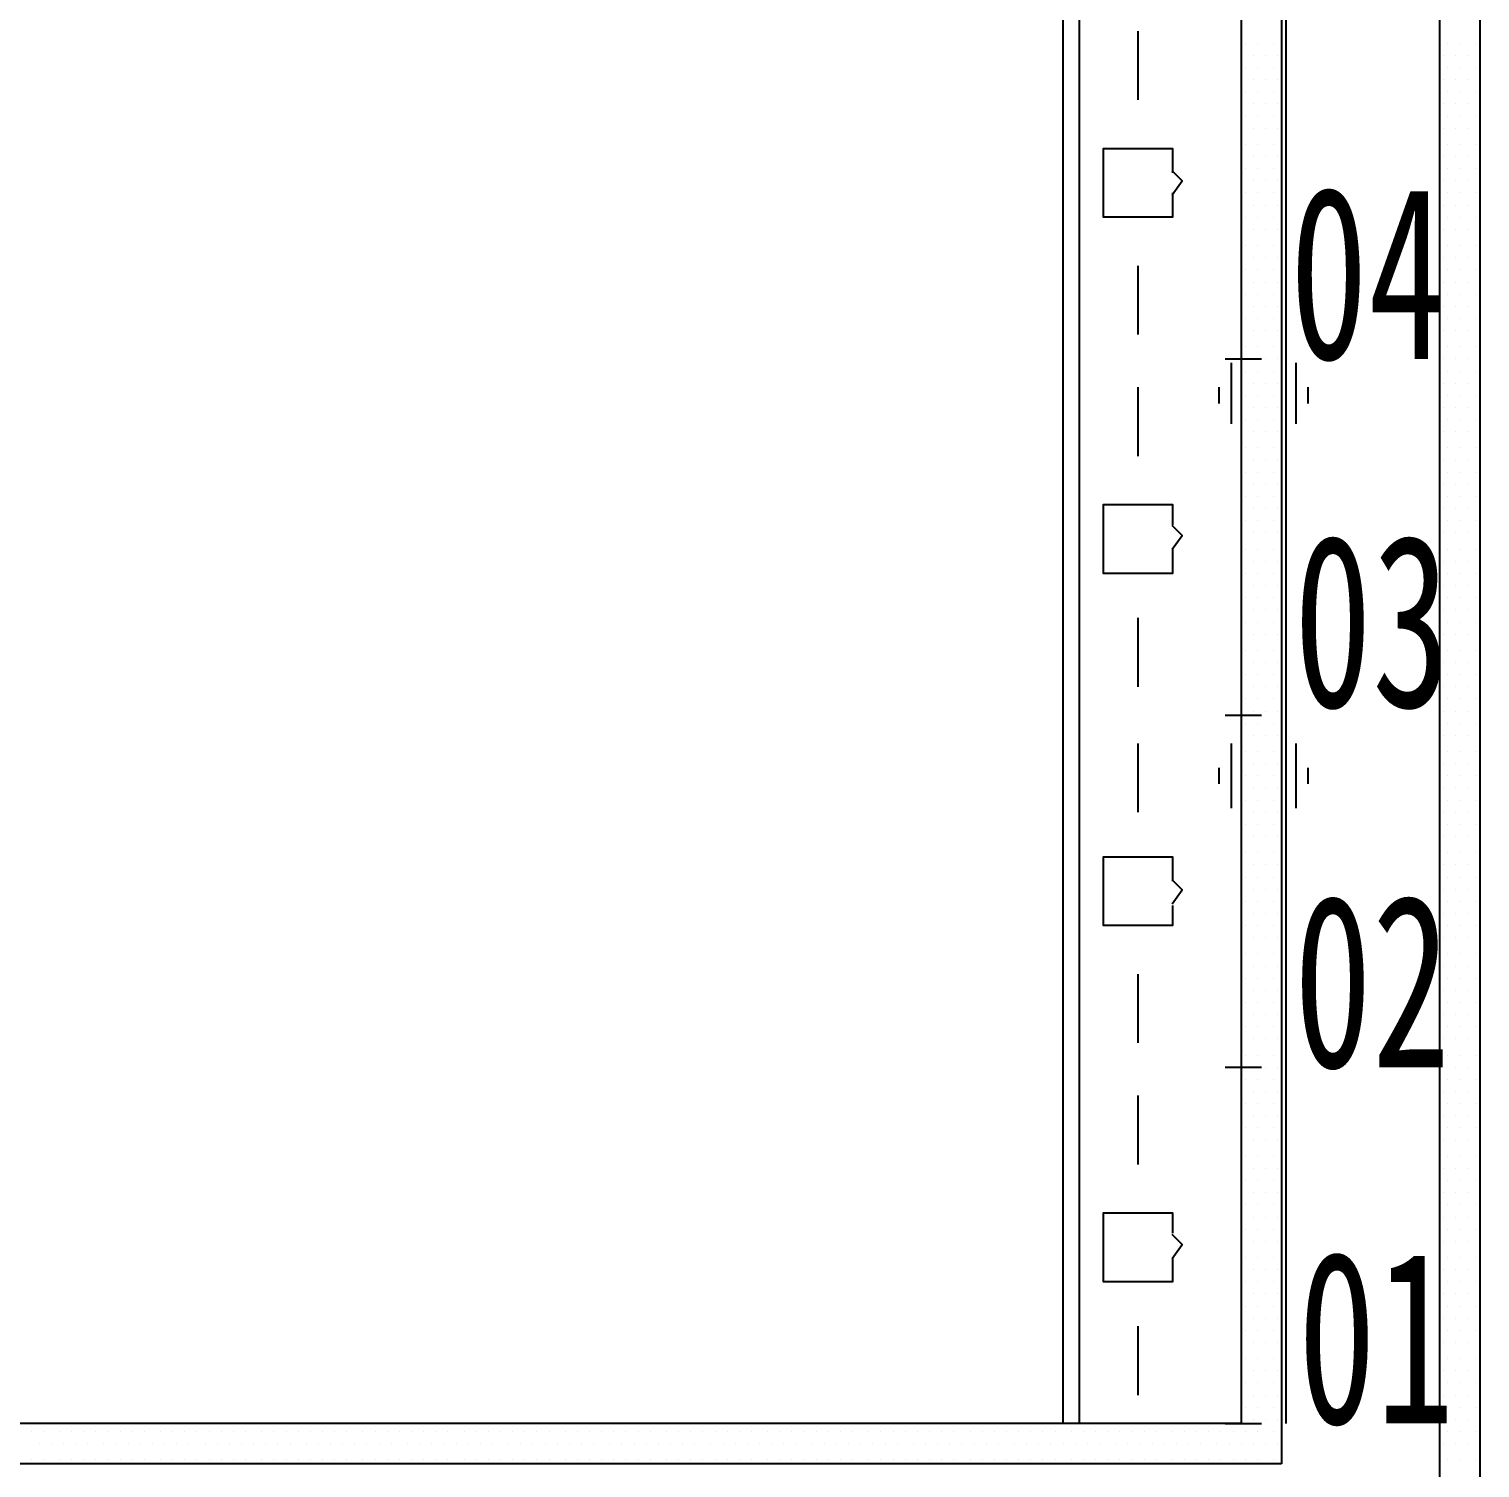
# Model space of a CAD drawing. Header units: metres. Extents: x 17 to 1264, y 17 to 859.
# Drawn here: x 422.3 to 473.9, y 124.1 to 175.3 of the extents above; entities that cross this region are included whole.
import ezdxf

# ---------------------------------------------------------------- set-up
doc = ezdxf.new("R2010")
doc.units = ezdxf.units.M
for name, color, linetype in [('LINES', 7, 'Continuous'), ('POLYLINES', 4, 'Continuous'), ('RECTS', 7, 'Continuous'), ('TEXTS', 3, 'Continuous')]:
    doc.layers.add(name, color=color, linetype=linetype)

msp = doc.modelspace()

# ---------------------------------------------------------------- linework, layer by layer
at = {"layer": 'LINES'}
for p, q in [((459.066, 125.712), (459.066, 721.008)), ((461.73, 175.248), (461.73, 172.8)), ((465.546, 174.816), (465.546, 174.816)), ((465.978, 174.816), (465.978, 174.816)), ((466.554, 174.816), (466.554, 174.816)), ((472.746, 174.816), (472.746, 174.816)), ((473.178, 174.816), (473.178, 174.816)), ((473.754, 174.816), (473.754, 174.816)), ((465.834, 174.384), (465.834, 174.384)), ((466.266, 174.384), (466.266, 174.384)), ((466.698, 174.384), (466.698, 174.384)), ((472.602, 174.384), (472.602, 174.384)), ((473.034, 174.384), (473.034, 174.384)), ((473.466, 174.384), (473.466, 174.384)), ((465.546, 173.952), (465.546, 173.952)), ((465.834, 173.52), (465.834, 173.52)), ((465.978, 173.952), (465.978, 173.952)), ((466.266, 173.52), (466.266, 173.52)), ((466.554, 173.952), (466.554, 173.952)), ((466.698, 173.52), (466.698, 173.52)), ((472.602, 173.52), (472.602, 173.52)), ((472.746, 173.952), (472.746, 173.952)), ((473.034, 173.52), (473.034, 173.52)), ((473.178, 173.952), (473.178, 173.952)), ((473.466, 173.52), (473.466, 173.52)), ((473.754, 173.952), (473.754, 173.952)), ((465.546, 173.088), (465.546, 173.088)), ((465.978, 173.088), (465.978, 173.088)), ((466.554, 173.088), (466.554, 173.088)), ((472.746, 173.088), (472.746, 173.088)), ((473.178, 173.088), (473.178, 173.088)), ((473.754, 173.088), (473.754, 173.088)), ((465.834, 172.656), (465.834, 172.656)), ((466.266, 172.656), (466.266, 172.656)), ((466.698, 172.656), (466.698, 172.656)), ((472.602, 172.656), (472.602, 172.656)), ((473.034, 172.656), (473.034, 172.656)), ((473.466, 172.656), (473.466, 172.656)), ((465.546, 172.224), (465.546, 172.224)), ((465.978, 172.224), (465.978, 172.224)), ((466.554, 172.224), (466.554, 172.224)), ((472.746, 172.224), (472.746, 172.224)), ((473.178, 172.224), (473.178, 172.224)), ((473.754, 172.224), (473.754, 172.224)), ((465.834, 171.792), (465.834, 171.792)), ((466.266, 171.792), (466.266, 171.792)), ((466.698, 171.792), (466.698, 171.792)), ((472.602, 171.792), (472.602, 171.792)), ((473.034, 171.792), (473.034, 171.792)), ((473.466, 171.792), (473.466, 171.792)), ((465.546, 171.216), (465.546, 171.216)), ((465.978, 171.216), (465.978, 171.216)), ((466.554, 171.216), (466.554, 171.216)), ((472.746, 171.216), (472.746, 171.216)), ((473.178, 171.216), (473.178, 171.216)), ((473.754, 171.216), (473.754, 171.216)), ((465.834, 170.784), (465.834, 170.784)), ((466.266, 170.784), (466.266, 170.784)), ((466.698, 170.784), (466.698, 170.784)), ((472.602, 170.784), (472.602, 170.784)), ((473.034, 170.784), (473.034, 170.784)), ((473.466, 170.784), (473.466, 170.784)), ((465.546, 170.352), (465.546, 170.352)), ((465.834, 169.92), (465.834, 169.92)), ((465.978, 170.352), (465.978, 170.352)), ((466.266, 169.92), (466.266, 169.92)), ((466.554, 170.352), (466.554, 170.352)), ((466.698, 169.92), (466.698, 169.92)), ((472.602, 169.92), (472.602, 169.92)), ((472.746, 170.352), (472.746, 170.352)), ((473.034, 169.92), (473.034, 169.92)), ((473.178, 170.352), (473.178, 170.352)), ((473.466, 169.92), (473.466, 169.92)), ((473.754, 170.352), (473.754, 170.352)), ((465.546, 169.488), (465.546, 169.488)), ((465.978, 169.488), (465.978, 169.488)), ((466.554, 169.488), (466.554, 169.488)), ((472.746, 169.488), (472.746, 169.488)), ((473.178, 169.488), (473.178, 169.488)), ((473.754, 169.488), (473.754, 169.488)), ((465.834, 169.056), (465.834, 169.056)), ((466.266, 169.056), (466.266, 169.056)), ((466.698, 169.056), (466.698, 169.056)), ((472.602, 169.056), (472.602, 169.056)), ((473.034, 169.056), (473.034, 169.056)), ((473.466, 169.056), (473.466, 169.056)), ((465.546, 168.624), (465.546, 168.624)), ((465.978, 168.624), (465.978, 168.624)), ((466.554, 168.624), (466.554, 168.624)), ((472.746, 168.624), (472.746, 168.624)), ((473.178, 168.624), (473.178, 168.624)), ((473.754, 168.624), (473.754, 168.624)), ((465.834, 168.192), (465.834, 168.192)), ((466.266, 168.192), (466.266, 168.192)), ((466.698, 168.192), (466.698, 168.192)), ((472.602, 168.192), (472.602, 168.192)), ((473.034, 168.192), (473.034, 168.192)), ((473.466, 168.192), (473.466, 168.192)), ((465.546, 167.616), (465.546, 167.616)), ((465.978, 167.616), (465.978, 167.616)), ((466.554, 167.616), (466.554, 167.616)), ((472.746, 167.616), (472.746, 167.616)), ((473.178, 167.616), (473.178, 167.616)), ((473.754, 167.616), (473.754, 167.616)), ((461.73, 166.896), (461.73, 164.448)), ((465.546, 166.752), (465.546, 166.752)), ((465.834, 167.184), (465.834, 167.184)), ((465.978, 166.752), (465.978, 166.752)), ((466.266, 167.184), (466.266, 167.184)), ((466.554, 166.752), (466.554, 166.752)), ((466.698, 167.184), (466.698, 167.184)), ((472.602, 167.184), (472.602, 167.184)), ((472.746, 166.752), (472.746, 166.752)), ((473.034, 167.184), (473.034, 167.184)), ((473.178, 166.752), (473.178, 166.752)), ((473.466, 167.184), (473.466, 167.184)), ((473.754, 166.752), (473.754, 166.752)), ((465.834, 166.32), (465.834, 166.32)), ((466.266, 166.32), (466.266, 166.32)), ((466.698, 166.32), (466.698, 166.32)), ((472.602, 166.32), (472.602, 166.32)), ((473.034, 166.32), (473.034, 166.32)), ((473.466, 166.32), (473.466, 166.32)), ((465.546, 165.888), (465.546, 165.888)), ((465.978, 165.888), (465.978, 165.888)), ((466.554, 165.888), (466.554, 165.888)), ((472.746, 165.888), (472.746, 165.888)), ((473.178, 165.888), (473.178, 165.888)), ((473.754, 165.888), (473.754, 165.888)), ((465.834, 165.456), (465.834, 165.456)), ((466.266, 165.456), (466.266, 165.456)), ((466.698, 165.456), (466.698, 165.456)), ((472.602, 165.456), (472.602, 165.456)), ((473.034, 165.456), (473.034, 165.456)), ((473.466, 165.456), (473.466, 165.456)), ((465.546, 165.024), (465.546, 165.024)), ((465.978, 165.024), (465.978, 165.024)), ((466.554, 165.024), (466.554, 165.024)), ((472.746, 165.024), (472.746, 165.024)), ((473.178, 165.024), (473.178, 165.024)), ((473.754, 165.024), (473.754, 165.024)), ((465.834, 164.592), (465.834, 164.592)), ((466.266, 164.592), (466.266, 164.592)), ((466.698, 164.592), (466.698, 164.592)), ((472.602, 164.592), (472.602, 164.592)), ((473.034, 164.592), (473.034, 164.592)), ((473.466, 164.592), (473.466, 164.592)), ((465.546, 164.016), (465.546, 164.016)), ((465.978, 164.016), (465.978, 164.016)), ((466.554, 164.016), (466.554, 164.016)), ((472.746, 164.016), (472.746, 164.016)), ((473.178, 164.016), (473.178, 164.016)), ((473.754, 164.016), (473.754, 164.016)), ((464.826, 163.584), (466.122, 163.584)), ((464.826, 163.584), (466.122, 163.584)), ((464.826, 163.584), (466.122, 163.584)), ((464.826, 163.584), (466.122, 163.584)), ((465.042, 163.44), (465.042, 161.28)), ((465.546, 163.152), (465.546, 163.152)), ((465.834, 163.584), (465.834, 163.584)), ((465.978, 163.152), (465.978, 163.152)), ((466.266, 163.584), (466.266, 163.584)), ((466.554, 163.152), (466.554, 163.152)), ((466.698, 163.584), (466.698, 163.584)), ((467.346, 163.44), (467.346, 161.28)), ((472.602, 163.584), (472.602, 163.584)), ((472.746, 163.152), (472.746, 163.152)), ((473.034, 163.584), (473.034, 163.584)), ((473.178, 163.152), (473.178, 163.152)), ((473.466, 163.584), (473.466, 163.584)), ((473.754, 163.152), (473.754, 163.152)), ((465.834, 162.72), (465.834, 162.72)), ((466.266, 162.72), (466.266, 162.72)), ((466.698, 162.72), (466.698, 162.72)), ((472.602, 162.72), (472.602, 162.72)), ((473.034, 162.72), (473.034, 162.72)), ((473.466, 162.72), (473.466, 162.72)), ((461.73, 162.576), (461.73, 160.128)), ((464.61, 162.576), (464.61, 162)), ((465.546, 162.288), (465.546, 162.288)), ((465.978, 162.288), (465.978, 162.288)), ((466.554, 162.288), (466.554, 162.288)), ((467.778, 162.576), (467.778, 162)), ((472.746, 162.288), (472.746, 162.288)), ((473.178, 162.288), (473.178, 162.288)), ((473.754, 162.288), (473.754, 162.288)), ((465.834, 161.856), (465.834, 161.856)), ((466.266, 161.856), (466.266, 161.856)), ((466.698, 161.856), (466.698, 161.856)), ((472.602, 161.856), (472.602, 161.856)), ((473.034, 161.856), (473.034, 161.856)), ((473.466, 161.856), (473.466, 161.856)), ((465.546, 161.424), (465.546, 161.424)), ((465.978, 161.424), (465.978, 161.424)), ((466.554, 161.424), (466.554, 161.424)), ((472.746, 161.424), (472.746, 161.424)), ((473.178, 161.424), (473.178, 161.424)), ((473.754, 161.424), (473.754, 161.424)), ((465.834, 160.992), (465.834, 160.992)), ((466.266, 160.992), (466.266, 160.992)), ((466.698, 160.992), (466.698, 160.992)), ((472.602, 160.992), (472.602, 160.992)), ((473.034, 160.992), (473.034, 160.992)), ((473.466, 160.992), (473.466, 160.992)), ((465.546, 160.416), (465.546, 160.416)), ((465.978, 160.416), (465.978, 160.416)), ((466.554, 160.416), (466.554, 160.416)), ((472.746, 160.416), (472.746, 160.416)), ((473.178, 160.416), (473.178, 160.416)), ((473.754, 160.416), (473.754, 160.416)), ((465.546, 159.552), (465.546, 159.552)), ((465.834, 159.984), (465.834, 159.984)), ((465.978, 159.552), (465.978, 159.552)), ((466.266, 159.984), (466.266, 159.984)), ((466.554, 159.552), (466.554, 159.552)), ((466.698, 159.984), (466.698, 159.984)), ((472.602, 159.984), (472.602, 159.984)), ((472.746, 159.552), (472.746, 159.552)), ((473.034, 159.984), (473.034, 159.984)), ((473.178, 159.552), (473.178, 159.552)), ((473.466, 159.984), (473.466, 159.984)), ((473.754, 159.552), (473.754, 159.552)), ((465.834, 159.12), (465.834, 159.12)), ((466.266, 159.12), (466.266, 159.12)), ((466.698, 159.12), (466.698, 159.12)), ((472.602, 159.12), (472.602, 159.12)), ((473.034, 159.12), (473.034, 159.12)), ((473.466, 159.12), (473.466, 159.12)), ((465.546, 158.688), (465.546, 158.688)), ((465.978, 158.688), (465.978, 158.688)), ((466.554, 158.688), (466.554, 158.688)), ((472.746, 158.688), (472.746, 158.688)), ((473.178, 158.688), (473.178, 158.688)), ((473.754, 158.688), (473.754, 158.688)), ((465.834, 158.256), (465.834, 158.256)), ((466.266, 158.256), (466.266, 158.256)), ((466.698, 158.256), (466.698, 158.256)), ((472.602, 158.256), (472.602, 158.256)), ((473.034, 158.256), (473.034, 158.256)), ((473.466, 158.256), (473.466, 158.256)), ((465.546, 157.824), (465.546, 157.824)), ((465.978, 157.824), (465.978, 157.824)), ((466.554, 157.824), (466.554, 157.824)), ((472.746, 157.824), (472.746, 157.824)), ((473.178, 157.824), (473.178, 157.824)), ((473.754, 157.824), (473.754, 157.824)), ((465.834, 157.392), (465.834, 157.392)), ((466.266, 157.392), (466.266, 157.392)), ((466.698, 157.392), (466.698, 157.392)), ((472.602, 157.392), (472.602, 157.392)), ((473.034, 157.392), (473.034, 157.392)), ((473.466, 157.392), (473.466, 157.392)), ((465.546, 156.816), (465.546, 156.816)), ((465.978, 156.816), (465.978, 156.816)), ((466.554, 156.816), (466.554, 156.816)), ((472.746, 156.816), (472.746, 156.816)), ((473.178, 156.816), (473.178, 156.816)), ((473.754, 156.816), (473.754, 156.816)), ((465.546, 155.952), (465.546, 155.952)), ((465.834, 156.384), (465.834, 156.384)), ((465.978, 155.952), (465.978, 155.952)), ((466.266, 156.384), (466.266, 156.384)), ((466.554, 155.952), (466.554, 155.952)), ((466.698, 156.384), (466.698, 156.384)), ((472.602, 156.384), (472.602, 156.384)), ((472.746, 155.952), (472.746, 155.952)), ((473.034, 156.384), (473.034, 156.384)), ((473.178, 155.952), (473.178, 155.952)), ((473.466, 156.384), (473.466, 156.384)), ((473.754, 155.952), (473.754, 155.952)), ((465.834, 155.52), (465.834, 155.52)), ((466.266, 155.52), (466.266, 155.52)), ((466.698, 155.52), (466.698, 155.52)), ((472.602, 155.52), (472.602, 155.52)), ((473.034, 155.52), (473.034, 155.52)), ((473.466, 155.52), (473.466, 155.52)), ((465.546, 155.088), (465.546, 155.088)), ((465.978, 155.088), (465.978, 155.088)), ((466.554, 155.088), (466.554, 155.088)), ((472.746, 155.088), (472.746, 155.088)), ((473.178, 155.088), (473.178, 155.088)), ((473.754, 155.088), (473.754, 155.088)), ((461.73, 154.368), (461.73, 151.92)), ((465.834, 154.656), (465.834, 154.656)), ((466.266, 154.656), (466.266, 154.656)), ((466.698, 154.656), (466.698, 154.656)), ((472.602, 154.656), (472.602, 154.656)), ((473.034, 154.656), (473.034, 154.656)), ((473.466, 154.656), (473.466, 154.656)), ((465.546, 154.224), (465.546, 154.224)), ((465.978, 154.224), (465.978, 154.224)), ((466.554, 154.224), (466.554, 154.224)), ((472.746, 154.224), (472.746, 154.224)), ((473.178, 154.224), (473.178, 154.224)), ((473.754, 154.224), (473.754, 154.224)), ((465.834, 153.792), (465.834, 153.792)), ((466.266, 153.792), (466.266, 153.792)), ((466.698, 153.792), (466.698, 153.792)), ((472.602, 153.792), (472.602, 153.792)), ((473.034, 153.792), (473.034, 153.792)), ((473.466, 153.792), (473.466, 153.792)), ((465.546, 153.216), (465.546, 153.216)), ((465.978, 153.216), (465.978, 153.216)), ((466.554, 153.216), (466.554, 153.216)), ((472.746, 153.216), (472.746, 153.216)), ((473.178, 153.216), (473.178, 153.216)), ((473.754, 153.216), (473.754, 153.216)), ((465.546, 152.352), (465.546, 152.352)), ((465.834, 152.784), (465.834, 152.784)), ((465.978, 152.352), (465.978, 152.352)), ((466.266, 152.784), (466.266, 152.784)), ((466.554, 152.352), (466.554, 152.352)), ((466.698, 152.784), (466.698, 152.784)), ((472.602, 152.784), (472.602, 152.784)), ((472.746, 152.352), (472.746, 152.352)), ((473.034, 152.784), (473.034, 152.784)), ((473.178, 152.352), (473.178, 152.352)), ((473.466, 152.784), (473.466, 152.784)), ((473.754, 152.352), (473.754, 152.352)), ((465.834, 151.92), (465.834, 151.92)), ((466.266, 151.92), (466.266, 151.92)), ((466.698, 151.92), (466.698, 151.92)), ((472.602, 151.92), (472.602, 151.92)), ((473.034, 151.92), (473.034, 151.92)), ((473.466, 151.92), (473.466, 151.92)), ((465.546, 151.488), (465.546, 151.488)), ((465.978, 151.488), (465.978, 151.488)), ((466.554, 151.488), (466.554, 151.488)), ((472.746, 151.488), (472.746, 151.488)), ((473.178, 151.488), (473.178, 151.488)), ((473.754, 151.488), (473.754, 151.488)), ((464.826, 150.912), (466.122, 150.912)), ((464.826, 150.912), (466.122, 150.912)), ((464.826, 150.912), (466.122, 150.912)), ((464.826, 150.912), (466.122, 150.912)), ((465.834, 151.056), (465.834, 151.056)), ((466.266, 151.056), (466.266, 151.056)), ((466.698, 151.056), (466.698, 151.056)), ((472.602, 151.056), (472.602, 151.056)), ((473.034, 151.056), (473.034, 151.056)), ((473.466, 151.056), (473.466, 151.056)), ((465.546, 150.624), (465.546, 150.624)), ((465.978, 150.624), (465.978, 150.624)), ((466.554, 150.624), (466.554, 150.624)), ((472.746, 150.624), (472.746, 150.624)), ((473.178, 150.624), (473.178, 150.624)), ((473.754, 150.624), (473.754, 150.624)), ((461.73, 149.904), (461.73, 147.456)), ((465.042, 149.904), (465.042, 147.6)), ((465.834, 150.192), (465.834, 150.192)), ((466.266, 150.192), (466.266, 150.192)), ((466.698, 150.192), (466.698, 150.192)), ((467.346, 149.904), (467.346, 147.6)), ((472.602, 150.192), (472.602, 150.192)), ((473.034, 150.192), (473.034, 150.192)), ((473.466, 150.192), (473.466, 150.192)), ((465.546, 149.616), (465.546, 149.616)), ((465.978, 149.616), (465.978, 149.616)), ((466.554, 149.616), (466.554, 149.616)), ((472.746, 149.616), (472.746, 149.616)), ((473.178, 149.616), (473.178, 149.616)), ((473.754, 149.616), (473.754, 149.616)), ((464.61, 149.04), (464.61, 148.464)), ((465.546, 148.752), (465.546, 148.752)), ((465.834, 149.184), (465.834, 149.184)), ((465.978, 148.752), (465.978, 148.752)), ((466.266, 149.184), (466.266, 149.184)), ((466.554, 148.752), (466.554, 148.752)), ((466.698, 149.184), (466.698, 149.184)), ((467.778, 149.04), (467.778, 148.464)), ((472.602, 149.184), (472.602, 149.184)), ((472.746, 148.752), (472.746, 148.752)), ((473.034, 149.184), (473.034, 149.184)), ((473.178, 148.752), (473.178, 148.752)), ((473.466, 149.184), (473.466, 149.184)), ((473.754, 148.752), (473.754, 148.752)), ((465.834, 148.32), (465.834, 148.32)), ((466.266, 148.32), (466.266, 148.32)), ((466.698, 148.32), (466.698, 148.32)), ((472.602, 148.32), (472.602, 148.32)), ((473.034, 148.32), (473.034, 148.32)), ((473.466, 148.32), (473.466, 148.32)), ((465.546, 147.888), (465.546, 147.888)), ((465.978, 147.888), (465.978, 147.888)), ((466.554, 147.888), (466.554, 147.888)), ((472.746, 147.888), (472.746, 147.888)), ((473.178, 147.888), (473.178, 147.888)), ((473.754, 147.888), (473.754, 147.888)), ((465.834, 147.456), (465.834, 147.456)), ((466.266, 147.456), (466.266, 147.456)), ((466.698, 147.456), (466.698, 147.456)), ((472.602, 147.456), (472.602, 147.456)), ((473.034, 147.456), (473.034, 147.456)), ((473.466, 147.456), (473.466, 147.456)), ((465.546, 147.024), (465.546, 147.024)), ((465.978, 147.024), (465.978, 147.024)), ((466.554, 147.024), (466.554, 147.024)), ((472.746, 147.024), (472.746, 147.024)), ((473.178, 147.024), (473.178, 147.024)), ((473.754, 147.024), (473.754, 147.024)), ((465.834, 146.592), (465.834, 146.592)), ((466.266, 146.592), (466.266, 146.592)), ((466.698, 146.592), (466.698, 146.592)), ((472.602, 146.592), (472.602, 146.592)), ((473.034, 146.592), (473.034, 146.592)), ((473.466, 146.592), (473.466, 146.592)), ((465.546, 146.016), (465.546, 146.016)), ((465.834, 145.584), (465.834, 145.584)), ((465.978, 146.016), (465.978, 146.016)), ((466.266, 145.584), (466.266, 145.584)), ((466.554, 146.016), (466.554, 146.016)), ((466.698, 145.584), (466.698, 145.584)), ((472.602, 145.584), (472.602, 145.584)), ((472.746, 146.016), (472.746, 146.016)), ((473.034, 145.584), (473.034, 145.584)), ((473.178, 146.016), (473.178, 146.016)), ((473.466, 145.584), (473.466, 145.584)), ((473.754, 146.016), (473.754, 146.016)), ((465.546, 145.152), (465.546, 145.152)), ((465.978, 145.152), (465.978, 145.152)), ((466.554, 145.152), (466.554, 145.152)), ((472.746, 145.152), (472.746, 145.152)), ((473.178, 145.152), (473.178, 145.152)), ((473.754, 145.152), (473.754, 145.152)), ((465.834, 144.72), (465.834, 144.72)), ((466.266, 144.72), (466.266, 144.72)), ((466.698, 144.72), (466.698, 144.72)), ((472.602, 144.72), (472.602, 144.72)), ((473.034, 144.72), (473.034, 144.72)), ((473.466, 144.72), (473.466, 144.72)), ((465.546, 144.288), (465.546, 144.288)), ((465.978, 144.288), (465.978, 144.288)), ((466.554, 144.288), (466.554, 144.288)), ((472.746, 144.288), (472.746, 144.288)), ((473.178, 144.288), (473.178, 144.288)), ((473.754, 144.288), (473.754, 144.288)), ((465.834, 143.856), (465.834, 143.856)), ((466.266, 143.856), (466.266, 143.856)), ((466.698, 143.856), (466.698, 143.856)), ((472.602, 143.856), (472.602, 143.856)), ((473.034, 143.856), (473.034, 143.856)), ((473.466, 143.856), (473.466, 143.856)), ((465.546, 143.424), (465.546, 143.424)), ((465.978, 143.424), (465.978, 143.424)), ((466.554, 143.424), (466.554, 143.424)), ((472.746, 143.424), (472.746, 143.424)), ((473.178, 143.424), (473.178, 143.424)), ((473.754, 143.424), (473.754, 143.424)), ((465.834, 142.992), (465.834, 142.992)), ((466.266, 142.992), (466.266, 142.992)), ((466.698, 142.992), (466.698, 142.992)), ((472.602, 142.992), (472.602, 142.992)), ((473.034, 142.992), (473.034, 142.992)), ((473.466, 142.992), (473.466, 142.992)), ((465.546, 142.416), (465.546, 142.416)), ((465.834, 141.984), (465.834, 141.984)), ((465.978, 142.416), (465.978, 142.416)), ((466.266, 141.984), (466.266, 141.984)), ((466.554, 142.416), (466.554, 142.416)), ((466.698, 141.984), (466.698, 141.984)), ((472.602, 141.984), (472.602, 141.984)), ((472.746, 142.416), (472.746, 142.416)), ((473.034, 141.984), (473.034, 141.984)), ((473.178, 142.416), (473.178, 142.416)), ((473.466, 141.984), (473.466, 141.984)), ((473.754, 142.416), (473.754, 142.416)), ((461.73, 141.696), (461.73, 139.248)), ((465.546, 141.552), (465.546, 141.552)), ((465.978, 141.552), (465.978, 141.552)), ((466.554, 141.552), (466.554, 141.552)), ((472.746, 141.552), (472.746, 141.552)), ((473.178, 141.552), (473.178, 141.552)), ((473.754, 141.552), (473.754, 141.552)), ((465.834, 141.12), (465.834, 141.12)), ((466.266, 141.12), (466.266, 141.12)), ((466.698, 141.12), (466.698, 141.12)), ((472.602, 141.12), (472.602, 141.12)), ((473.034, 141.12), (473.034, 141.12)), ((473.466, 141.12), (473.466, 141.12)), ((465.546, 140.688), (465.546, 140.688)), ((465.978, 140.688), (465.978, 140.688)), ((466.554, 140.688), (466.554, 140.688)), ((472.746, 140.688), (472.746, 140.688)), ((473.178, 140.688), (473.178, 140.688)), ((473.754, 140.688), (473.754, 140.688)), ((465.834, 140.256), (465.834, 140.256)), ((466.266, 140.256), (466.266, 140.256)), ((466.698, 140.256), (466.698, 140.256)), ((472.602, 140.256), (472.602, 140.256)), ((473.034, 140.256), (473.034, 140.256)), ((473.466, 140.256), (473.466, 140.256)), ((465.546, 139.824), (465.546, 139.824)), ((465.834, 139.392), (465.834, 139.392)), ((465.978, 139.824), (465.978, 139.824)), ((466.266, 139.392), (466.266, 139.392)), ((466.554, 139.824), (466.554, 139.824)), ((466.698, 139.392), (466.698, 139.392)), ((472.602, 139.392), (472.602, 139.392)), ((472.746, 139.824), (472.746, 139.824)), ((473.034, 139.392), (473.034, 139.392)), ((473.178, 139.824), (473.178, 139.824)), ((473.466, 139.392), (473.466, 139.392)), ((473.754, 139.824), (473.754, 139.824)), ((464.826, 138.384), (466.122, 138.384)), ((464.826, 138.384), (466.122, 138.384)), ((464.826, 138.384), (466.122, 138.384)), ((464.826, 138.384), (466.122, 138.384)), ((465.546, 138.816), (465.546, 138.816)), ((465.834, 138.384), (465.834, 138.384)), ((465.978, 138.816), (465.978, 138.816)), ((466.266, 138.384), (466.266, 138.384)), ((466.554, 138.816), (466.554, 138.816)), ((466.698, 138.384), (466.698, 138.384)), ((472.602, 138.384), (472.602, 138.384)), ((472.746, 138.816), (472.746, 138.816)), ((473.034, 138.384), (473.034, 138.384)), ((473.178, 138.816), (473.178, 138.816)), ((473.466, 138.384), (473.466, 138.384)), ((473.754, 138.816), (473.754, 138.816)), ((465.546, 137.952), (465.546, 137.952)), ((465.978, 137.952), (465.978, 137.952)), ((466.554, 137.952), (466.554, 137.952)), ((472.746, 137.952), (472.746, 137.952)), ((473.178, 137.952), (473.178, 137.952)), ((473.754, 137.952), (473.754, 137.952)), ((461.73, 137.376), (461.73, 134.928)), ((465.834, 137.52), (465.834, 137.52)), ((466.266, 137.52), (466.266, 137.52)), ((466.698, 137.52), (466.698, 137.52)), ((472.602, 137.52), (472.602, 137.52)), ((473.034, 137.52), (473.034, 137.52)), ((473.466, 137.52), (473.466, 137.52)), ((465.546, 137.088), (465.546, 137.088)), ((465.978, 137.088), (465.978, 137.088)), ((466.554, 137.088), (466.554, 137.088)), ((472.746, 137.088), (472.746, 137.088)), ((473.178, 137.088), (473.178, 137.088)), ((473.754, 137.088), (473.754, 137.088)), ((465.834, 136.656), (465.834, 136.656)), ((466.266, 136.656), (466.266, 136.656)), ((466.698, 136.656), (466.698, 136.656)), ((472.602, 136.656), (472.602, 136.656)), ((473.034, 136.656), (473.034, 136.656)), ((473.466, 136.656), (473.466, 136.656)), ((465.546, 136.224), (465.546, 136.224)), ((465.834, 135.792), (465.834, 135.792)), ((465.978, 136.224), (465.978, 136.224)), ((466.266, 135.792), (466.266, 135.792)), ((466.554, 136.224), (466.554, 136.224)), ((466.698, 135.792), (466.698, 135.792)), ((472.602, 135.792), (472.602, 135.792)), ((472.746, 136.224), (472.746, 136.224)), ((473.034, 135.792), (473.034, 135.792)), ((473.178, 136.224), (473.178, 136.224)), ((473.466, 135.792), (473.466, 135.792)), ((473.754, 136.224), (473.754, 136.224)), ((465.546, 135.216), (465.546, 135.216)), ((465.834, 134.784), (465.834, 134.784)), ((465.978, 135.216), (465.978, 135.216)), ((466.266, 134.784), (466.266, 134.784)), ((466.554, 135.216), (466.554, 135.216)), ((466.698, 134.784), (466.698, 134.784)), ((472.602, 134.784), (472.602, 134.784)), ((472.746, 135.216), (472.746, 135.216)), ((473.034, 134.784), (473.034, 134.784)), ((473.178, 135.216), (473.178, 135.216)), ((473.466, 134.784), (473.466, 134.784)), ((473.754, 135.216), (473.754, 135.216)), ((465.546, 134.352), (465.546, 134.352)), ((465.978, 134.352), (465.978, 134.352)), ((466.554, 134.352), (466.554, 134.352)), ((472.746, 134.352), (472.746, 134.352)), ((473.178, 134.352), (473.178, 134.352)), ((473.754, 134.352), (473.754, 134.352)), ((465.834, 133.92), (465.834, 133.92)), ((466.266, 133.92), (466.266, 133.92)), ((466.698, 133.92), (466.698, 133.92)), ((472.602, 133.92), (472.602, 133.92)), ((473.034, 133.92), (473.034, 133.92)), ((473.466, 133.92), (473.466, 133.92)), ((465.546, 133.488), (465.546, 133.488)), ((465.978, 133.488), (465.978, 133.488)), ((466.554, 133.488), (466.554, 133.488)), ((472.746, 133.488), (472.746, 133.488)), ((473.178, 133.488), (473.178, 133.488)), ((473.754, 133.488), (473.754, 133.488)), ((465.834, 133.056), (465.834, 133.056)), ((466.266, 133.056), (466.266, 133.056)), ((466.698, 133.056), (466.698, 133.056)), ((472.602, 133.056), (472.602, 133.056)), ((473.034, 133.056), (473.034, 133.056)), ((473.466, 133.056), (473.466, 133.056)), ((465.546, 132.624), (465.546, 132.624)), ((465.834, 132.192), (465.834, 132.192)), ((465.978, 132.624), (465.978, 132.624)), ((466.266, 132.192), (466.266, 132.192)), ((466.554, 132.624), (466.554, 132.624)), ((466.698, 132.192), (466.698, 132.192)), ((472.602, 132.192), (472.602, 132.192)), ((472.746, 132.624), (472.746, 132.624)), ((473.034, 132.192), (473.034, 132.192)), ((473.178, 132.624), (473.178, 132.624)), ((473.466, 132.192), (473.466, 132.192)), ((473.754, 132.624), (473.754, 132.624)), ((465.546, 131.616), (465.546, 131.616)), ((465.834, 131.184), (465.834, 131.184)), ((465.978, 131.616), (465.978, 131.616)), ((466.266, 131.184), (466.266, 131.184)), ((466.554, 131.616), (466.554, 131.616)), ((466.698, 131.184), (466.698, 131.184)), ((472.602, 131.184), (472.602, 131.184)), ((472.746, 131.616), (472.746, 131.616)), ((473.034, 131.184), (473.034, 131.184)), ((473.178, 131.616), (473.178, 131.616)), ((473.466, 131.184), (473.466, 131.184)), ((473.754, 131.616), (473.754, 131.616)), ((465.546, 130.752), (465.546, 130.752)), ((465.978, 130.752), (465.978, 130.752)), ((466.554, 130.752), (466.554, 130.752)), ((472.746, 130.752), (472.746, 130.752)), ((473.178, 130.752), (473.178, 130.752)), ((473.754, 130.752), (473.754, 130.752)), ((465.834, 130.32), (465.834, 130.32)), ((466.266, 130.32), (466.266, 130.32)), ((466.698, 130.32), (466.698, 130.32)), ((472.602, 130.32), (472.602, 130.32)), ((473.034, 130.32), (473.034, 130.32)), ((473.466, 130.32), (473.466, 130.32)), ((465.546, 129.888), (465.546, 129.888)), ((465.978, 129.888), (465.978, 129.888)), ((466.554, 129.888), (466.554, 129.888)), ((472.746, 129.888), (472.746, 129.888)), ((473.178, 129.888), (473.178, 129.888)), ((473.754, 129.888), (473.754, 129.888)), ((461.73, 129.168), (461.73, 126.72)), ((465.834, 129.456), (465.834, 129.456)), ((466.266, 129.456), (466.266, 129.456)), ((466.698, 129.456), (466.698, 129.456)), ((472.602, 129.456), (472.602, 129.456)), ((473.034, 129.456), (473.034, 129.456)), ((473.466, 129.456), (473.466, 129.456)), ((465.546, 129.024), (465.546, 129.024)), ((465.834, 128.592), (465.834, 128.592)), ((465.978, 129.024), (465.978, 129.024)), ((466.266, 128.592), (466.266, 128.592)), ((466.554, 129.024), (466.554, 129.024)), ((466.698, 128.592), (466.698, 128.592)), ((472.602, 128.592), (472.602, 128.592)), ((472.746, 129.024), (472.746, 129.024)), ((473.034, 128.592), (473.034, 128.592)), ((473.178, 129.024), (473.178, 129.024)), ((473.466, 128.592), (473.466, 128.592)), ((473.754, 129.024), (473.754, 129.024)), ((465.546, 128.016), (465.546, 128.016)), ((465.834, 127.584), (465.834, 127.584)), ((465.978, 128.016), (465.978, 128.016)), ((466.266, 127.584), (466.266, 127.584)), ((466.554, 128.016), (466.554, 128.016)), ((466.698, 127.584), (466.698, 127.584)), ((472.602, 127.584), (472.602, 127.584)), ((472.746, 128.016), (472.746, 128.016)), ((473.034, 127.584), (473.034, 127.584)), ((473.178, 128.016), (473.178, 128.016)), ((473.466, 127.584), (473.466, 127.584)), ((473.754, 128.016), (473.754, 128.016)), ((465.546, 127.152), (465.546, 127.152)), ((465.978, 127.152), (465.978, 127.152)), ((466.554, 127.152), (466.554, 127.152)), ((472.746, 127.152), (472.746, 127.152)), ((473.178, 127.152), (473.178, 127.152)), ((473.754, 127.152), (473.754, 127.152)), ((465.834, 126.72), (465.834, 126.72)), ((466.266, 126.72), (466.266, 126.72)), ((466.698, 126.72), (466.698, 126.72)), ((472.602, 126.72), (472.602, 126.72)), ((473.034, 126.72), (473.034, 126.72)), ((473.466, 126.72), (473.466, 126.72)), ((465.546, 126.288), (465.546, 126.288)), ((465.978, 126.288), (465.978, 126.288)), ((466.554, 126.288), (466.554, 126.288)), ((472.746, 126.288), (472.746, 126.288)), ((473.178, 126.288), (473.178, 126.288)), ((473.754, 126.288), (473.754, 126.288)), ((464.826, 125.712), (466.122, 125.712)), ((464.826, 125.712), (466.122, 125.712)), ((465.834, 125.856), (465.834, 125.856)), ((466.266, 125.856), (466.266, 125.856)), ((466.698, 125.856), (466.698, 125.856)), ((472.602, 125.856), (472.602, 125.856)), ((473.034, 125.856), (473.034, 125.856)), ((473.466, 125.856), (473.466, 125.856)), ((422.346, 125.424), (422.346, 125.424)), ((422.634, 124.992), (422.634, 124.992)), ((422.778, 125.424), (422.778, 125.424)), ((423.066, 124.992), (423.066, 124.992)), ((423.354, 125.424), (423.354, 125.424)), ((423.498, 124.992), (423.498, 124.992)), ((423.786, 125.424), (423.786, 125.424)), ((423.93, 124.992), (423.93, 124.992)), ((424.218, 125.424), (424.218, 125.424)), ((424.362, 124.992), (424.362, 124.992)), ((424.65, 125.424), (424.65, 125.424)), ((424.938, 124.992), (424.938, 124.992)), ((425.082, 125.424), (425.082, 125.424)), ((425.37, 124.992), (425.37, 124.992)), ((425.514, 125.424), (425.514, 125.424)), ((425.802, 124.992), (425.802, 124.992)), ((425.946, 125.424), (425.946, 125.424)), ((426.234, 124.992), (426.234, 124.992)), ((426.378, 125.424), (426.378, 125.424)), ((426.666, 124.992), (426.666, 124.992)), ((426.954, 125.424), (426.954, 125.424)), ((427.098, 124.992), (427.098, 124.992)), ((427.386, 125.424), (427.386, 125.424)), ((427.53, 124.992), (427.53, 124.992)), ((427.818, 125.424), (427.818, 125.424)), ((427.962, 124.992), (427.962, 124.992)), ((428.25, 125.424), (428.25, 125.424)), ((428.538, 124.992), (428.538, 124.992)), ((428.682, 125.424), (428.682, 125.424)), ((428.97, 124.992), (428.97, 124.992)), ((429.114, 125.424), (429.114, 125.424)), ((429.402, 124.992), (429.402, 124.992)), ((429.546, 125.424), (429.546, 125.424)), ((429.834, 124.992), (429.834, 124.992)), ((429.978, 125.424), (429.978, 125.424)), ((430.266, 124.992), (430.266, 124.992)), ((430.554, 125.424), (430.554, 125.424)), ((430.698, 124.992), (430.698, 124.992)), ((430.986, 125.424), (430.986, 125.424)), ((431.13, 124.992), (431.13, 124.992)), ((431.418, 125.424), (431.418, 125.424)), ((431.562, 124.992), (431.562, 124.992)), ((431.85, 125.424), (431.85, 125.424)), ((432.138, 124.992), (432.138, 124.992)), ((432.282, 125.424), (432.282, 125.424)), ((432.57, 124.992), (432.57, 124.992)), ((432.714, 125.424), (432.714, 125.424)), ((433.002, 124.992), (433.002, 124.992)), ((433.146, 125.424), (433.146, 125.424)), ((433.434, 124.992), (433.434, 124.992)), ((433.578, 125.424), (433.578, 125.424)), ((433.866, 124.992), (433.866, 124.992)), ((434.154, 125.424), (434.154, 125.424)), ((434.298, 124.992), (434.298, 124.992)), ((434.586, 125.424), (434.586, 125.424)), ((434.73, 124.992), (434.73, 124.992)), ((435.018, 125.424), (435.018, 125.424)), ((435.162, 124.992), (435.162, 124.992)), ((435.45, 125.424), (435.45, 125.424)), ((435.738, 124.992), (435.738, 124.992)), ((435.882, 125.424), (435.882, 125.424)), ((436.17, 124.992), (436.17, 124.992)), ((436.314, 125.424), (436.314, 125.424)), ((436.602, 124.992), (436.602, 124.992)), ((436.746, 125.424), (436.746, 125.424)), ((437.034, 124.992), (437.034, 124.992)), ((437.178, 125.424), (437.178, 125.424)), ((437.466, 124.992), (437.466, 124.992)), ((437.754, 125.424), (437.754, 125.424)), ((437.898, 124.992), (437.898, 124.992)), ((438.186, 125.424), (438.186, 125.424)), ((438.33, 124.992), (438.33, 124.992)), ((438.618, 125.424), (438.618, 125.424)), ((438.762, 124.992), (438.762, 124.992)), ((439.05, 125.424), (439.05, 125.424)), ((439.338, 124.992), (439.338, 124.992)), ((439.482, 125.424), (439.482, 125.424)), ((439.77, 124.992), (439.77, 124.992)), ((439.914, 125.424), (439.914, 125.424)), ((440.202, 124.992), (440.202, 124.992)), ((440.346, 125.424), (440.346, 125.424)), ((440.634, 124.992), (440.634, 124.992)), ((440.778, 125.424), (440.778, 125.424)), ((441.066, 124.992), (441.066, 124.992)), ((441.354, 125.424), (441.354, 125.424)), ((441.498, 124.992), (441.498, 124.992)), ((441.786, 125.424), (441.786, 125.424)), ((441.93, 124.992), (441.93, 124.992)), ((442.218, 125.424), (442.218, 125.424)), ((442.362, 124.992), (442.362, 124.992)), ((442.65, 125.424), (442.65, 125.424)), ((442.938, 124.992), (442.938, 124.992)), ((443.082, 125.424), (443.082, 125.424)), ((443.37, 124.992), (443.37, 124.992)), ((443.514, 125.424), (443.514, 125.424)), ((443.802, 124.992), (443.802, 124.992)), ((443.946, 125.424), (443.946, 125.424)), ((444.234, 124.992), (444.234, 124.992)), ((444.378, 125.424), (444.378, 125.424)), ((444.666, 124.992), (444.666, 124.992)), ((444.954, 125.424), (444.954, 125.424)), ((445.098, 124.992), (445.098, 124.992)), ((445.386, 125.424), (445.386, 125.424)), ((445.53, 124.992), (445.53, 124.992)), ((445.818, 125.424), (445.818, 125.424)), ((445.962, 124.992), (445.962, 124.992)), ((446.25, 125.424), (446.25, 125.424)), ((446.538, 124.992), (446.538, 124.992)), ((446.682, 125.424), (446.682, 125.424)), ((446.97, 124.992), (446.97, 124.992)), ((447.114, 125.424), (447.114, 125.424)), ((447.402, 124.992), (447.402, 124.992)), ((447.546, 125.424), (447.546, 125.424)), ((447.834, 124.992), (447.834, 124.992)), ((447.978, 125.424), (447.978, 125.424)), ((448.266, 124.992), (448.266, 124.992)), ((448.554, 125.424), (448.554, 125.424)), ((448.698, 124.992), (448.698, 124.992)), ((448.986, 125.424), (448.986, 125.424)), ((449.13, 124.992), (449.13, 124.992)), ((449.418, 125.424), (449.418, 125.424)), ((449.562, 124.992), (449.562, 124.992)), ((449.85, 125.424), (449.85, 125.424)), ((450.138, 124.992), (450.138, 124.992)), ((450.282, 125.424), (450.282, 125.424)), ((450.57, 124.992), (450.57, 124.992)), ((450.714, 125.424), (450.714, 125.424)), ((451.002, 124.992), (451.002, 124.992)), ((451.146, 125.424), (451.146, 125.424)), ((451.434, 124.992), (451.434, 124.992)), ((451.578, 125.424), (451.578, 125.424)), ((451.866, 124.992), (451.866, 124.992)), ((452.154, 125.424), (452.154, 125.424)), ((452.298, 124.992), (452.298, 124.992)), ((452.586, 125.424), (452.586, 125.424)), ((452.73, 124.992), (452.73, 124.992)), ((453.018, 125.424), (453.018, 125.424)), ((453.162, 124.992), (453.162, 124.992)), ((453.45, 125.424), (453.45, 125.424)), ((453.738, 124.992), (453.738, 124.992)), ((453.882, 125.424), (453.882, 125.424)), ((454.17, 124.992), (454.17, 124.992)), ((454.314, 125.424), (454.314, 125.424)), ((454.602, 124.992), (454.602, 124.992)), ((454.746, 125.424), (454.746, 125.424)), ((455.034, 124.992), (455.034, 124.992)), ((455.178, 125.424), (455.178, 125.424)), ((455.466, 124.992), (455.466, 124.992)), ((455.754, 125.424), (455.754, 125.424)), ((455.898, 124.992), (455.898, 124.992)), ((456.186, 125.424), (456.186, 125.424)), ((456.33, 124.992), (456.33, 124.992)), ((456.618, 125.424), (456.618, 125.424)), ((456.762, 124.992), (456.762, 124.992)), ((457.05, 125.424), (457.05, 125.424)), ((457.338, 124.992), (457.338, 124.992)), ((457.482, 125.424), (457.482, 125.424)), ((457.77, 124.992), (457.77, 124.992)), ((457.914, 125.424), (457.914, 125.424)), ((458.202, 124.992), (458.202, 124.992)), ((458.346, 125.424), (458.346, 125.424)), ((458.634, 124.992), (458.634, 124.992)), ((458.778, 125.424), (458.778, 125.424)), ((459.066, 124.992), (459.066, 124.992)), ((459.354, 125.424), (459.354, 125.424)), ((459.498, 124.992), (459.498, 124.992)), ((459.786, 125.424), (459.786, 125.424)), ((459.93, 124.992), (459.93, 124.992)), ((460.218, 125.424), (460.218, 125.424)), ((460.362, 124.992), (460.362, 124.992)), ((460.65, 125.424), (460.65, 125.424)), ((460.938, 124.992), (460.938, 124.992)), ((461.082, 125.424), (461.082, 125.424)), ((461.37, 124.992), (461.37, 124.992)), ((461.514, 125.424), (461.514, 125.424)), ((461.802, 124.992), (461.802, 124.992)), ((461.946, 125.424), (461.946, 125.424)), ((462.234, 124.992), (462.234, 124.992)), ((462.378, 125.424), (462.378, 125.424)), ((462.666, 124.992), (462.666, 124.992)), ((462.954, 125.424), (462.954, 125.424)), ((463.098, 124.992), (463.098, 124.992)), ((463.386, 125.424), (463.386, 125.424)), ((463.53, 124.992), (463.53, 124.992)), ((463.818, 125.424), (463.818, 125.424)), ((463.962, 124.992), (463.962, 124.992)), ((464.25, 125.424), (464.25, 125.424)), ((464.538, 124.992), (464.538, 124.992)), ((464.682, 125.424), (464.682, 125.424)), ((464.97, 124.992), (464.97, 124.992)), ((465.114, 125.424), (465.114, 125.424)), ((465.402, 124.992), (465.402, 124.992)), ((465.546, 125.424), (465.546, 125.424)), ((465.834, 124.992), (465.834, 124.992)), ((465.978, 125.424), (465.978, 125.424)), ((466.266, 124.992), (466.266, 124.992)), ((466.554, 125.424), (466.554, 125.424)), ((466.698, 124.992), (466.698, 124.992)), ((472.602, 124.992), (472.602, 124.992)), ((472.746, 125.424), (472.746, 125.424)), ((473.034, 124.992), (473.034, 124.992)), ((473.178, 125.424), (473.178, 125.424)), ((473.466, 124.992), (473.466, 124.992)), ((473.754, 125.424), (473.754, 125.424)), ((422.346, 124.416), (422.346, 124.416)), ((422.778, 124.416), (422.778, 124.416)), ((423.354, 124.416), (423.354, 124.416)), ((423.786, 124.416), (423.786, 124.416)), ((424.218, 124.416), (424.218, 124.416)), ((424.65, 124.416), (424.65, 124.416)), ((425.082, 124.416), (425.082, 124.416)), ((425.514, 124.416), (425.514, 124.416)), ((425.946, 124.416), (425.946, 124.416)), ((426.378, 124.416), (426.378, 124.416)), ((426.954, 124.416), (426.954, 124.416)), ((427.386, 124.416), (427.386, 124.416)), ((427.818, 124.416), (427.818, 124.416)), ((428.25, 124.416), (428.25, 124.416)), ((428.682, 124.416), (428.682, 124.416)), ((429.114, 124.416), (429.114, 124.416)), ((429.546, 124.416), (429.546, 124.416)), ((429.978, 124.416), (429.978, 124.416)), ((430.554, 124.416), (430.554, 124.416)), ((430.986, 124.416), (430.986, 124.416)), ((431.418, 124.416), (431.418, 124.416)), ((431.85, 124.416), (431.85, 124.416)), ((432.282, 124.416), (432.282, 124.416)), ((432.714, 124.416), (432.714, 124.416)), ((433.146, 124.416), (433.146, 124.416)), ((433.578, 124.416), (433.578, 124.416)), ((434.154, 124.416), (434.154, 124.416)), ((434.586, 124.416), (434.586, 124.416)), ((435.018, 124.416), (435.018, 124.416)), ((435.45, 124.416), (435.45, 124.416)), ((435.882, 124.416), (435.882, 124.416)), ((436.314, 124.416), (436.314, 124.416)), ((436.746, 124.416), (436.746, 124.416)), ((437.178, 124.416), (437.178, 124.416)), ((437.754, 124.416), (437.754, 124.416)), ((438.186, 124.416), (438.186, 124.416)), ((438.618, 124.416), (438.618, 124.416)), ((439.05, 124.416), (439.05, 124.416)), ((439.482, 124.416), (439.482, 124.416)), ((439.914, 124.416), (439.914, 124.416)), ((440.346, 124.416), (440.346, 124.416)), ((440.778, 124.416), (440.778, 124.416)), ((441.354, 124.416), (441.354, 124.416)), ((441.786, 124.416), (441.786, 124.416)), ((442.218, 124.416), (442.218, 124.416)), ((442.65, 124.416), (442.65, 124.416)), ((443.082, 124.416), (443.082, 124.416)), ((443.514, 124.416), (443.514, 124.416)), ((443.946, 124.416), (443.946, 124.416)), ((444.378, 124.416), (444.378, 124.416)), ((444.954, 124.416), (444.954, 124.416)), ((445.386, 124.416), (445.386, 124.416)), ((445.818, 124.416), (445.818, 124.416)), ((446.25, 124.416), (446.25, 124.416)), ((446.682, 124.416), (446.682, 124.416)), ((447.114, 124.416), (447.114, 124.416)), ((447.546, 124.416), (447.546, 124.416)), ((447.978, 124.416), (447.978, 124.416)), ((448.554, 124.416), (448.554, 124.416)), ((448.986, 124.416), (448.986, 124.416)), ((449.418, 124.416), (449.418, 124.416)), ((449.85, 124.416), (449.85, 124.416)), ((450.282, 124.416), (450.282, 124.416)), ((450.714, 124.416), (450.714, 124.416)), ((451.146, 124.416), (451.146, 124.416)), ((451.578, 124.416), (451.578, 124.416)), ((452.154, 124.416), (452.154, 124.416)), ((452.586, 124.416), (452.586, 124.416)), ((453.018, 124.416), (453.018, 124.416)), ((453.45, 124.416), (453.45, 124.416)), ((453.882, 124.416), (453.882, 124.416)), ((454.314, 124.416), (454.314, 124.416)), ((454.746, 124.416), (454.746, 124.416)), ((455.178, 124.416), (455.178, 124.416)), ((455.754, 124.416), (455.754, 124.416)), ((456.186, 124.416), (456.186, 124.416)), ((456.618, 124.416), (456.618, 124.416)), ((457.05, 124.416), (457.05, 124.416)), ((457.482, 124.416), (457.482, 124.416)), ((457.914, 124.416), (457.914, 124.416)), ((458.346, 124.416), (458.346, 124.416)), ((458.778, 124.416), (458.778, 124.416)), ((459.354, 124.416), (459.354, 124.416)), ((459.786, 124.416), (459.786, 124.416)), ((460.218, 124.416), (460.218, 124.416)), ((460.65, 124.416), (460.65, 124.416)), ((461.082, 124.416), (461.082, 124.416)), ((461.514, 124.416), (461.514, 124.416)), ((461.946, 124.416), (461.946, 124.416)), ((462.378, 124.416), (462.378, 124.416)), ((462.954, 124.416), (462.954, 124.416)), ((463.386, 124.416), (463.386, 124.416)), ((463.818, 124.416), (463.818, 124.416)), ((464.25, 124.416), (464.25, 124.416)), ((464.682, 124.416), (464.682, 124.416)), ((465.114, 124.416), (465.114, 124.416)), ((465.546, 124.416), (465.546, 124.416)), ((465.978, 124.416), (465.978, 124.416)), ((466.554, 124.416), (466.554, 124.416)), ((472.746, 124.416), (472.746, 124.416)), ((473.178, 124.416), (473.178, 124.416)), ((473.754, 124.416), (473.754, 124.416))]:
    msp.add_line(p, q, dxfattribs=at)
at = {"layer": 'POLYLINES'}
for points in [[(466.986, 722.592), (466.986, 579.024), (466.986, 125.712)], [(466.986, 722.592), (466.986, 579.024), (466.986, 125.712)], [(459.642, 703.728), (459.642, 564.768), (459.642, 125.712)], [(462.954, 169.488), (462.954, 168.624), (460.506, 168.624), (460.506, 171.072), (462.954, 171.072), (462.954, 170.208)], [(462.95, 169.423), (463.304, 169.92), (462.95, 170.274)], [(462.954, 156.816), (462.954, 155.952), (460.506, 155.952), (460.506, 158.4), (462.954, 158.4), (462.954, 157.68)], [(462.95, 156.81), (463.304, 157.307), (462.95, 157.66)], [(462.954, 144.144), (462.954, 143.424), (460.506, 143.424), (460.506, 145.872), (462.954, 145.872), (462.954, 145.008)], [(462.95, 144.196), (463.304, 144.693), (462.95, 145.047)], [(462.954, 131.616), (462.954, 130.752), (460.506, 130.752), (460.506, 133.2), (462.954, 133.2), (462.954, 132.48)], [(462.95, 131.583), (463.304, 132.079), (462.95, 132.433)]]:
    msp.add_lwpolyline(points, dxfattribs=at)
at = {"layer": 'RECTS'}
for points in [[(303.834, 736.848), (473.898, 736.848), (473.898, 113.184), (303.834, 113.184)], [(305.274, 735.408), (472.458, 735.408), (472.458, 114.624), (305.274, 114.624)], [(310.89, 722.592), (466.842, 722.592), (466.842, 124.272), (310.89, 124.272)], [(312.33, 721.008), (465.402, 721.008), (465.402, 125.712), (312.33, 125.712)]]:
    msp.add_lwpolyline(points, dxfattribs=at)

# ---------------------------------------------------------------- texts
at = {"layer": 'TEXTS', "width": 0.666667}
for s, p in [('04', (467.13, 163.583)), ('03', (467.274, 151.199)), ('02', (467.274, 138.383)), ('01', (467.418, 125.711))]:
    msp.add_text(s, height=6.1343, dxfattribs=at).set_placement(p)

doc.saveas('drawing.dxf')
